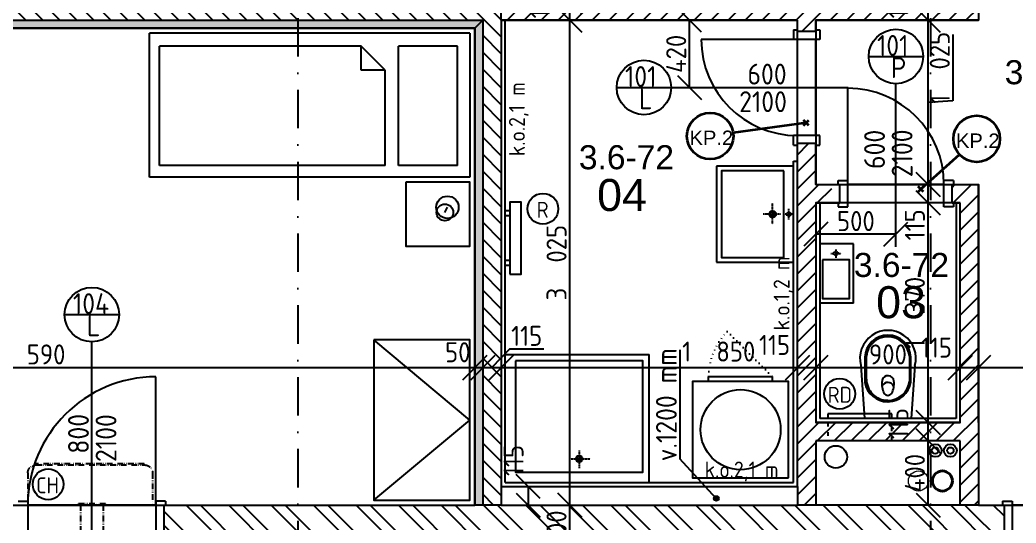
# Model space of a CAD drawing. Extents: x 4511820 to 5180432, y -1526536 to -944957.
# Drawn here: x 5030372 to 5036591, y -1149507 to -1146367 of the extents above; entities that cross this region are included whole.
import ezdxf

# ---------------------------------------------------------------- set-up
doc = ezdxf.new("R2010")
doc.units = 0
doc.header["$MEASUREMENT"] = 0
for name, pattern in [('ACAD_ISO03W100', [30, 12, -18]), ('ACAD_ISO07W100', [3.5, 0.5, -3]), ('ACAD_ISO12W100', [22, 12, -3, 0.5, -3, 0.5, -3]), ('BODKOCIARKOVANA_3', [5.6, 3, -1.3, 0, -1.3]), ('DASHED', [0.75, 0.5, -0.25])]:
    doc.linetypes.add(name, pattern=pattern)
doc.layers.get('0').update_dxf_attribs({"linetype": 'CONTINUOUS'})
doc.layers.get('Defpoints').update_dxf_attribs({"color": 61, "linetype": 'CONTINUOUS'})
for name, color, linetype in [('DVERE', 45, 'CONTINUOUS'), ('KÓTY', 4, 'CONTINUOUS'), ('MÚRY', 1, 'CONTINUOUS'), ('osi', 253, 'CONTINUOUS'), ('Plochy', 41, 'CONTINUOUS'), ('POPIS', 7, 'CONTINUOUS'), ('TENKÁ', 7, 'CONTINUOUS'), ('tzb', 153, 'CONTINUOUS'), ('Z-Kúrenie', 101, 'CONTINUOUS'), ('ZARIADENIE', 47, 'CONTINUOUS'), ('ZARIADENIE1', 145, 'CONTINUOUS'), ('ZARIADOVACIE', 144, 'CONTINUOUS'), ('ZZ-chladenie', 133, 'CONTINUOUS'), ('zz-vetr', 52, 'CONTINUOUS'), ('ŠRAFY', 82, 'CONTINUOUS')]:
    doc.layers.add(name, color=color, linetype=linetype)
for name, color, linetype, lineweight in [('preklady', 74, 'CONTINUOUS', 35), ('zz-kanal-daždová', 136, 'CONTINUOUS', 40), ('zz-kanal-splaskova', 37, 'CONTINUOUS', 18)]:
    doc.layers.add(name, color=color, linetype=linetype, lineweight=lineweight)
doc.styles.add('ARIAL', font='arial.ttf')
doc.styles.add('STYLE1', font='isocp.shx')
doc.dimstyles.new('STANDARD-50', dxfattribs={"dimtxt": 125, "dimasz": 150, "dimexe": 10, "dimexo": 200, "dimgap": 20, "dimtad": 1, "dimdsep": 46, "dimlunit": 6, "dimtxsty": 'STYLE1', "dimblk1": 'OBLIQUE', "dimblk2": 'OBLIQUE', "dimsah": 1, "dimcen": 2.5, "dimse1": 1, "dimse2": 1, "dimadec": 0, "dimazin": 0, "dimtfac": 1, "dimtmove": 1, "dimatfit": 3, "dimldrblk": 'OBLIQUE', "dimfxl": 1, "dimtolj": 1, "dimtzin": 0, "dimarcsym": 0})
pattern_1 = [(45, (515270.5, 303822), (-53.0330086, 53.0330086), [])]

# ---------------------------------------------------------------- blocks, each defined once
blk = doc.blocks.new('pračka')
at = {"layer": 'ZARIADENIE1', "color": 8, "linetype": 'ACAD_ISO07W100', "ltscale": 8}
blk.add_line((4536136.9, -1117296.3), (4536419.7, -1117579.2), dxfattribs=at)
at = {"layer": 'ZARIADENIE1', "color": 8}
for p, q in [((4536419.7, -1117579.2), (4536019.7, -1117579.2)), ((4536019.7, -1117609.2), (4536019.7, -1117579.2)), ((4536419.7, -1117609.2), (4536419.7, -1117579.2))]:
    blk.add_line(p, q, dxfattribs=at)
blk.add_lwpolyline([(4536519.7, -1118209.2), (4536519.7, -1117609.2), (4535919.7, -1117609.2), (4535919.7, -1118209.2)], close=True, dxfattribs=at)
blk.add_circle((4536219.7, -1117909.2), 250, dxfattribs=at)
at = {"layer": 'ZARIADENIE1', "color": 8, "linetype": 'ACAD_ISO07W100', "ltscale": 8}
blk.add_arc((4536419.7, -1117579.2), 400, 135, 180, dxfattribs=at)
blk = doc.blocks.new('JEDNOPOSTEL')
at = {"layer": 'ZARIADENIE', "ltscale": 0.25}
for p, q in [((4449069, -1322230.2), (4447069, -1322230.2)), ((4447069, -1323130.2), (4447069, -1322230.2)), ((4449069, -1322230.2), (4449069, -1323130.2)), ((4449069, -1323130.2), (4447069, -1323130.2)), ((4448913, -1323349.6), (4448929.1, -1323317.4))]:
    blk.add_line(p, q, dxfattribs=at)
at = {"layer": 'ZARIADENIE', "color": 76, "ltscale": 0.25}
for p, q in [((4448390.6, -1322311.3), (4447130.6, -1322311.3)), ((4447130.6, -1323056.9), (4447130.6, -1322311.3)), ((4448540.6, -1322461.3), (4448390.6, -1322311.3)), ((4448390.6, -1322461.3), (4448390.6, -1322311.3)), ((4448992.6, -1322311.3), (4448623.3, -1322311.3)), ((4448623.3, -1323056.9), (4448623.3, -1322311.3)), ((4448992.6, -1323056.9), (4448992.6, -1322311.3)), ((4448540.6, -1322461.3), (4448390.6, -1322461.3)), ((4448540.6, -1323056.9), (4448540.6, -1322461.3)), ((4448540.6, -1323056.9), (4447130.6, -1323056.9)), ((4448992.6, -1323056.9), (4448623.3, -1323056.9))]:
    blk.add_line(p, q, dxfattribs=at)
at = {"layer": 'ZARIADENIE'}
blk.add_lwpolyline([(4448669, -1323160.2), (4448669, -1323560.2), (4449069, -1323560.2), (4449069, -1323160.2)], close=True, dxfattribs=at)
at = {"layer": 'ZARIADENIE', "ltscale": 0.25}
for centre, radius in [((4448929.1, -1323317.4), 69.7), ((4448913, -1323349.6), 51.9)]:
    blk.add_circle(centre, radius, dxfattribs=at)
blk = doc.blocks.new('SKRINA')
at = {"layer": 'ZARIADENIE'}
for p, q in [((4449069, -1324645.2), (4448469, -1324145.2)), ((4448469, -1325145.2), (4449069, -1324645.2))]:
    blk.add_line(p, q, dxfattribs=at)
blk.add_lwpolyline([(4448469, -1324145.2), (4448469, -1325145.2), (4449069, -1325145.2), (4449069, -1324145.2)], close=True, dxfattribs=at)
blk = doc.blocks.new('_OBLIQUE')
at = {"color": 0, "linetype": 'ByBlock'}
blk.add_line((-0.5, -0.5), (0.5, 0.5), dxfattribs=at)
blk = doc.blocks.new('*D19151')
at = {"layer": 'Defpoints', "color": 0}
for p in [(5034476.5, -1149279.2), (5033544, -1149394.2), (5034476.5, -1149394.2)]:
    blk.add_point(p, dxfattribs=at)
at = {"layer": 'KÓTY', "color": 0, "lineweight": -2}
blk.add_line((5033544, -1149279.2), (5033544, -1149394.2), dxfattribs=at)
at = {"layer": 'KÓTY', "color": 0, "linetype": 'ByBlock', "lineweight": -2, "xscale": 150, "yscale": 150, "zscale": 150}
for p, rotation in [((5033544, -1149279.2), 90), ((5033544, -1149394.2), 270)]:
    blk.add_blockref('_OBLIQUE', p, dxfattribs=dict(at, rotation=rotation))
at = {"layer": 'KÓTY', "color": 0, "insert": (5033453.5, -1149116), "char_height": 125, "attachment_point": 5, "rotation": 90, "style": 'STYLE1'}
blk.add_mtext('\\A1;115', dxfattribs=at)
blk = doc.blocks.new('*D19156')
at = {"layer": 'Defpoints', "color": 0}
for p in [(5035581, -1149145.7), (5036516, -1149145.7), (5036516, -1150626.5)]:
    blk.add_point(p, dxfattribs=at)
at = {"layer": 'KÓTY', "color": 0, "lineweight": -2}
blk.add_line((5035581, -1150626.5), (5036516, -1150626.5), dxfattribs=at)
at = {"layer": 'KÓTY', "color": 0, "linetype": 'ByBlock', "lineweight": -2, "xscale": 150, "yscale": 150, "zscale": 150, "rotation": 180}
blk.add_blockref('_OBLIQUE', (5035581, -1150626.5), dxfattribs=at)
at = {"layer": 'KÓTY', "color": 0, "linetype": 'ByBlock', "lineweight": -2, "xscale": 150, "yscale": 150, "zscale": 150}
blk.add_blockref('_OBLIQUE', (5036516, -1150626.5), dxfattribs=at)
at = {"layer": 'KÓTY', "color": 0, "insert": (5036048.5, -1150544), "char_height": 125, "attachment_point": 5, "style": 'STYLE1'}
blk.add_mtext('\\A1;935', dxfattribs=at)
blk = doc.blocks.new('*D19157')
at = {"layer": 'Defpoints', "color": 0}
for p in [(5036516, -1148995.7), (5037416, -1148995.7), (5037416, -1150626.5)]:
    blk.add_point(p, dxfattribs=at)
at = {"layer": 'KÓTY', "color": 0, "lineweight": -2}
blk.add_line((5036516, -1150626.5), (5037416, -1150626.5), dxfattribs=at)
at = {"layer": 'KÓTY', "color": 0, "linetype": 'ByBlock', "lineweight": -2, "xscale": 150, "yscale": 150, "zscale": 150, "rotation": 180}
blk.add_blockref('_OBLIQUE', (5036516, -1150626.5), dxfattribs=at)
at = {"layer": 'KÓTY', "color": 0, "linetype": 'ByBlock', "lineweight": -2, "xscale": 150, "yscale": 150, "zscale": 150}
blk.add_blockref('_OBLIQUE', (5037416, -1150626.5), dxfattribs=at)
at = {"layer": 'KÓTY', "color": 0, "insert": (5036966, -1150544), "char_height": 125, "attachment_point": 5, "style": 'STYLE1'}
blk.add_mtext('\\A1;900', dxfattribs=at)
blk = doc.blocks.new('*D19167')
at = {"layer": 'Defpoints', "color": 0}
for p in [(5027621, -1148537), (5033211, -1148537), (5033211, -1148537)]:
    blk.add_point(p, dxfattribs=at)
at = {"layer": 'KÓTY', "color": 0, "lineweight": -2}
blk.add_line((5027621, -1148537), (5033211, -1148537), dxfattribs=at)
at = {"layer": 'KÓTY', "color": 0, "linetype": 'ByBlock', "lineweight": -2, "xscale": 150, "yscale": 150, "zscale": 150, "rotation": 180}
blk.add_blockref('_OBLIQUE', (5027621, -1148537), dxfattribs=at)
at = {"layer": 'KÓTY', "color": 0, "linetype": 'ByBlock', "lineweight": -2, "xscale": 150, "yscale": 150, "zscale": 150}
blk.add_blockref('_OBLIQUE', (5033211, -1148537), dxfattribs=at)
at = {"layer": 'KÓTY', "color": 0, "insert": (5030416, -1148454.5), "char_height": 125, "attachment_point": 5, "style": 'STYLE1'}
blk.add_mtext('\\A1;5ﾠ590', dxfattribs=at)
blk = doc.blocks.new('*D19168')
at = {"layer": 'Defpoints', "color": 0}
for p in [(5033261, -1148279.5), (5033211, -1148537), (5033261, -1148537)]:
    blk.add_point(p, dxfattribs=at)
at = {"layer": 'KÓTY', "color": 0, "lineweight": -2}
blk.add_line((5033211, -1148537), (5033261, -1148537), dxfattribs=at)
at = {"layer": 'KÓTY', "color": 0, "linetype": 'ByBlock', "lineweight": -2, "xscale": 150, "yscale": 150, "zscale": 150, "rotation": 180}
blk.add_blockref('_OBLIQUE', (5033211, -1148537), dxfattribs=at)
at = {"layer": 'KÓTY', "color": 0, "linetype": 'ByBlock', "lineweight": -2, "xscale": 150, "yscale": 150, "zscale": 150}
blk.add_blockref('_OBLIQUE', (5033261, -1148537), dxfattribs=at)
at = {"layer": 'KÓTY', "color": 0, "insert": (5033105.5, -1148441), "char_height": 125, "attachment_point": 5, "style": 'STYLE1'}
blk.add_mtext('\\A1;50', dxfattribs=at)
blk = doc.blocks.new('*D19169')
at = {"layer": 'Defpoints', "color": 0}
for p in [(5033261, -1148279.5), (5033376, -1148279.5), (5033376, -1148537)]:
    blk.add_point(p, dxfattribs=at)
at = {"layer": 'KÓTY', "color": 0, "lineweight": -2}
for p, q in [((5033428, -1148421), (5033318.5, -1148537)), ((5033643, -1148421), (5033428, -1148421)), ((5033261, -1148537), (5033376, -1148537))]:
    blk.add_line(p, q, dxfattribs=at)
at = {"layer": 'KÓTY', "color": 0, "linetype": 'ByBlock', "lineweight": -2, "xscale": 150, "yscale": 150, "zscale": 150, "rotation": 180}
blk.add_blockref('_OBLIQUE', (5033261, -1148537), dxfattribs=at)
at = {"layer": 'KÓTY', "color": 0, "linetype": 'ByBlock', "lineweight": -2, "xscale": 150, "yscale": 150, "zscale": 150}
blk.add_blockref('_OBLIQUE', (5033376, -1148537), dxfattribs=at)
at = {"layer": 'KÓTY', "color": 0, "insert": (5033535.5, -1148338.5), "char_height": 125, "attachment_point": 5, "style": 'STYLE1'}
blk.add_mtext('\\A1;115', dxfattribs=at)
blk = doc.blocks.new('*D19170')
at = {"layer": 'Defpoints', "color": 0}
for p in [(5033376, -1148279.5), (5035226, -1148331.7), (5035226, -1148537)]:
    blk.add_point(p, dxfattribs=at)
at = {"layer": 'KÓTY', "color": 0, "lineweight": -2}
blk.add_line((5033376, -1148537), (5035226, -1148537), dxfattribs=at)
at = {"layer": 'KÓTY', "color": 0, "linetype": 'ByBlock', "lineweight": -2, "xscale": 150, "yscale": 150, "zscale": 150, "rotation": 180}
blk.add_blockref('_OBLIQUE', (5033376, -1148537), dxfattribs=at)
at = {"layer": 'KÓTY', "color": 0, "linetype": 'ByBlock', "lineweight": -2, "xscale": 150, "yscale": 150, "zscale": 150}
blk.add_blockref('_OBLIQUE', (5035226, -1148537), dxfattribs=at)
at = {"layer": 'KÓTY', "color": 0, "insert": (5034734.5, -1148436.5), "char_height": 125, "attachment_point": 5, "style": 'STYLE1'}
blk.add_mtext('\\A1;1ﾠ850', dxfattribs=at)
blk = doc.blocks.new('*D19171')
at = {"layer": 'Defpoints', "color": 0}
for p in [(5035226, -1148331.7), (5035341, -1148331.7), (5035341, -1148537)]:
    blk.add_point(p, dxfattribs=at)
at = {"layer": 'KÓTY', "color": 0, "lineweight": -2}
blk.add_line((5035226, -1148537), (5035341, -1148537), dxfattribs=at)
at = {"layer": 'KÓTY', "color": 0, "linetype": 'ByBlock', "lineweight": -2, "xscale": 150, "yscale": 150, "zscale": 150, "rotation": 180}
blk.add_blockref('_OBLIQUE', (5035226, -1148537), dxfattribs=at)
at = {"layer": 'KÓTY', "color": 0, "linetype": 'ByBlock', "lineweight": -2, "xscale": 150, "yscale": 150, "zscale": 150}
blk.add_blockref('_OBLIQUE', (5035341, -1148537), dxfattribs=at)
at = {"layer": 'KÓTY', "color": 0, "insert": (5035083, -1148395.5), "char_height": 125, "attachment_point": 5, "style": 'STYLE1'}
blk.add_mtext('\\A1;115', dxfattribs=at)
blk = doc.blocks.new('*D19172')
at = {"layer": 'Defpoints', "color": 0}
for p in [(5035341, -1148331.7), (5036241, -1148537), (5036241, -1148879.2)]:
    blk.add_point(p, dxfattribs=at)
at = {"layer": 'KÓTY', "color": 0, "lineweight": -2}
blk.add_line((5035341, -1148537), (5036241, -1148537), dxfattribs=at)
at = {"layer": 'KÓTY', "color": 0, "linetype": 'ByBlock', "lineweight": -2, "xscale": 150, "yscale": 150, "zscale": 150, "rotation": 180}
blk.add_blockref('_OBLIQUE', (5035341, -1148537), dxfattribs=at)
at = {"layer": 'KÓTY', "color": 0, "linetype": 'ByBlock', "lineweight": -2, "xscale": 150, "yscale": 150, "zscale": 150}
blk.add_blockref('_OBLIQUE', (5036241, -1148537), dxfattribs=at)
at = {"layer": 'KÓTY', "color": 0, "insert": (5035791, -1148454.5), "char_height": 125, "attachment_point": 5, "style": 'STYLE1'}
blk.add_mtext('\\A1;900', dxfattribs=at)
blk = doc.blocks.new('*D19173')
at = {"layer": 'Defpoints', "color": 0}
for p in [(5036356, -1148537), (5036241, -1148879.2), (5036356, -1148879.2)]:
    blk.add_point(p, dxfattribs=at)
at = {"layer": 'KÓTY', "color": 0, "lineweight": -2}
blk.add_line((5036241, -1148537), (5036356, -1148537), dxfattribs=at)
at = {"layer": 'KÓTY', "color": 0, "linetype": 'ByBlock', "lineweight": -2, "xscale": 150, "yscale": 150, "zscale": 150, "rotation": 180}
blk.add_blockref('_OBLIQUE', (5036241, -1148537), dxfattribs=at)
at = {"layer": 'KÓTY', "color": 0, "linetype": 'ByBlock', "lineweight": -2, "xscale": 150, "yscale": 150, "zscale": 150}
blk.add_blockref('_OBLIQUE', (5036356, -1148537), dxfattribs=at)
at = {"layer": 'KÓTY', "color": 0, "insert": (5036093.5, -1148412), "char_height": 125, "attachment_point": 5, "style": 'STYLE1'}
blk.add_mtext('\\A1;115', dxfattribs=at)
blk = doc.blocks.new('*D19174')
at = {"layer": 'Defpoints', "color": 0}
for p in [(5037541, -1148537), (5036356, -1148879.2), (5037541, -1148879.2)]:
    blk.add_point(p, dxfattribs=at)
at = {"layer": 'KÓTY', "color": 0, "lineweight": -2}
blk.add_line((5036356, -1148537), (5037541, -1148537), dxfattribs=at)
at = {"layer": 'KÓTY', "color": 0, "linetype": 'ByBlock', "lineweight": -2, "xscale": 150, "yscale": 150, "zscale": 150, "rotation": 180}
blk.add_blockref('_OBLIQUE', (5036356, -1148537), dxfattribs=at)
at = {"layer": 'KÓTY', "color": 0, "linetype": 'ByBlock', "lineweight": -2, "xscale": 150, "yscale": 150, "zscale": 150}
blk.add_blockref('_OBLIQUE', (5037541, -1148537), dxfattribs=at)
at = {"layer": 'KÓTY', "color": 0, "insert": (5036948.5, -1148454.5), "char_height": 125, "attachment_point": 5, "style": 'STYLE1'}
blk.add_mtext('\\A1;1ﾠ185', dxfattribs=at)
blk = doc.blocks.new('*D19178')
at = {"layer": 'Defpoints', "color": 0}
for p in [(5033804.5, -1149394.2), (5033804.5, -1149394.2), (5033804.5, -1149694.2)]:
    blk.add_point(p, dxfattribs=at)
at = {"layer": 'KÓTY', "color": 0, "lineweight": -2}
blk.add_line((5033804.5, -1149694.2), (5033804.5, -1149394.2), dxfattribs=at)
at = {"layer": 'KÓTY', "color": 0, "linetype": 'ByBlock', "lineweight": -2, "xscale": 150, "yscale": 150, "zscale": 150}
for p, rotation in [((5033804.5, -1149394.2), 90), ((5033804.5, -1149694.2), 270)]:
    blk.add_blockref('_OBLIQUE', p, dxfattribs=dict(at, rotation=rotation))
at = {"layer": 'KÓTY', "color": 0, "insert": (5033722, -1149544.2), "char_height": 125, "attachment_point": 5, "rotation": 90, "style": 'STYLE1'}
blk.add_mtext('\\A1;300', dxfattribs=at)
blk = doc.blocks.new('*D19179')
at = {"layer": 'Defpoints', "color": 0}
for p in [(5033804.5, -1146369.2), (5033804.5, -1146369.2), (5033804.5, -1149394.2)]:
    blk.add_point(p, dxfattribs=at)
at = {"layer": 'KÓTY', "color": 0, "lineweight": -2}
blk.add_line((5033804.5, -1149394.2), (5033804.5, -1146369.2), dxfattribs=at)
at = {"layer": 'KÓTY', "color": 0, "linetype": 'ByBlock', "lineweight": -2, "xscale": 150, "yscale": 150, "zscale": 150}
for p, rotation in [((5033804.5, -1146369.2), 90), ((5033804.5, -1149394.2), 270)]:
    blk.add_blockref('_OBLIQUE', p, dxfattribs=dict(at, rotation=rotation))
at = {"layer": 'KÓTY', "color": 0, "insert": (5033722, -1147881.7), "char_height": 125, "attachment_point": 5, "rotation": 90, "style": 'STYLE1'}
blk.add_mtext('\\A1;3ﾠ025', dxfattribs=at)
blk = doc.blocks.new('*D19180')
at = {"layer": 'Defpoints', "color": 0}
for p in [(5033804.5, -1146254.2), (5033804.5, -1146254.2), (5033804.5, -1146369.2)]:
    blk.add_point(p, dxfattribs=at)
at = {"layer": 'KÓTY', "color": 0, "lineweight": -2}
blk.add_line((5033804.5, -1146369.2), (5033804.5, -1146254.2), dxfattribs=at)
at = {"layer": 'KÓTY', "color": 0, "linetype": 'ByBlock', "lineweight": -2, "xscale": 150, "yscale": 150, "zscale": 150}
for p, rotation in [((5033804.5, -1146254.2), 90), ((5033804.5, -1146369.2), 270)]:
    blk.add_blockref('_OBLIQUE', p, dxfattribs=dict(at, rotation=rotation))
at = {"layer": 'KÓTY', "color": 0, "insert": (5033619.5, -1146260.9), "char_height": 125, "attachment_point": 5, "rotation": 90, "style": 'STYLE1'}
blk.add_mtext('\\A1;115', dxfattribs=at)
blk = doc.blocks.new('*D19181')
at = {"layer": 'Defpoints', "color": 0}
for p in [(5034437.8, -1146369.2), (5034551.5, -1146369.2), (5034437.8, -1146789.2)]:
    blk.add_point(p, dxfattribs=at)
at = {"layer": 'KÓTY', "color": 0, "lineweight": -2}
blk.add_line((5034551.5, -1146789.2), (5034551.5, -1146369.2), dxfattribs=at)
at = {"layer": 'KÓTY', "color": 0, "linetype": 'ByBlock', "lineweight": -2, "xscale": 150, "yscale": 150, "zscale": 150}
for p, rotation in [((5034551.5, -1146369.2), 90), ((5034551.5, -1146789.2), 270)]:
    blk.add_blockref('_OBLIQUE', p, dxfattribs=dict(at, rotation=rotation))
at = {"layer": 'KÓTY', "color": 0, "insert": (5034469, -1146579.2), "char_height": 125, "attachment_point": 5, "rotation": 90, "style": 'STYLE1'}
blk.add_mtext('\\A1;420', dxfattribs=at)
blk = doc.blocks.new('*D19182')
at = {"layer": 'Defpoints', "color": 0}
for p in [(5036041.5, -1148994.2), (5036041.5, -1148994.2), (5036041.5, -1149394.2)]:
    blk.add_point(p, dxfattribs=at)
at = {"layer": 'KÓTY', "color": 0, "lineweight": -2}
blk.add_line((5036041.5, -1149394.2), (5036041.5, -1148994.2), dxfattribs=at)
at = {"layer": 'KÓTY', "color": 0, "linetype": 'ByBlock', "lineweight": -2, "xscale": 150, "yscale": 150, "zscale": 150}
for p, rotation in [((5036041.5, -1148994.2), 90), ((5036041.5, -1149394.2), 270)]:
    blk.add_blockref('_OBLIQUE', p, dxfattribs=dict(at, rotation=rotation))
at = {"layer": 'KÓTY', "color": 0, "insert": (5035959, -1149194.2), "char_height": 125, "attachment_point": 5, "rotation": 90, "style": 'STYLE1'}
blk.add_mtext('\\A1;400', dxfattribs=at)
blk = doc.blocks.new('*D19183')
at = {"layer": 'Defpoints', "color": 0}
for p in [(5036041.5, -1148879.2), (5036241, -1148879.2), (5036041.5, -1148994.2)]:
    blk.add_point(p, dxfattribs=at)
at = {"layer": 'KÓTY', "color": 0, "lineweight": -2}
blk.add_line((5036041.5, -1148994.2), (5036041.5, -1148879.2), dxfattribs=at)
at = {"layer": 'KÓTY', "color": 0, "linetype": 'ByBlock', "lineweight": -2, "xscale": 150, "yscale": 150, "zscale": 150}
for p, rotation in [((5036041.5, -1148879.2), 90), ((5036041.5, -1148994.2), 270)]:
    blk.add_blockref('_OBLIQUE', p, dxfattribs=dict(at, rotation=rotation))
at = {"layer": 'KÓTY', "color": 0, "insert": (5035856.5, -1148885.9), "char_height": 125, "attachment_point": 5, "rotation": 90, "style": 'STYLE1'}
blk.add_mtext('\\A1;115', dxfattribs=at)
blk = doc.blocks.new('*D19184')
at = {"layer": 'Defpoints', "color": 0}
for p in [(5036041.5, -1147509.2), (5036241, -1147509.2), (5036241, -1148879.2)]:
    blk.add_point(p, dxfattribs=at)
at = {"layer": 'KÓTY', "color": 0, "lineweight": -2}
blk.add_line((5036041.5, -1148879.2), (5036041.5, -1147509.2), dxfattribs=at)
at = {"layer": 'KÓTY', "color": 0, "linetype": 'ByBlock', "lineweight": -2, "xscale": 150, "yscale": 150, "zscale": 150}
for p, rotation in [((5036041.5, -1147509.2), 90), ((5036041.5, -1148879.2), 270)]:
    blk.add_blockref('_OBLIQUE', p, dxfattribs=dict(at, rotation=rotation))
at = {"layer": 'KÓTY', "color": 0, "insert": (5035959, -1148194.2), "char_height": 125, "attachment_point": 5, "rotation": 90, "style": 'STYLE1'}
blk.add_mtext('\\A1;1ﾠ370', dxfattribs=at)
blk = doc.blocks.new('*D19185')
at = {"layer": 'Defpoints', "color": 0}
for p in [(5036041.5, -1147394.2), (5036248.5, -1147394.2), (5036241, -1147509.2)]:
    blk.add_point(p, dxfattribs=at)
at = {"layer": 'KÓTY', "color": 0, "lineweight": -2}
blk.add_line((5036041.5, -1147509.2), (5036041.5, -1147394.2), dxfattribs=at)
at = {"layer": 'KÓTY', "color": 0, "linetype": 'ByBlock', "lineweight": -2, "xscale": 150, "yscale": 150, "zscale": 150}
for p, rotation in [((5036041.5, -1147394.2), 90), ((5036041.5, -1147509.2), 270)]:
    blk.add_blockref('_OBLIQUE', p, dxfattribs=dict(at, rotation=rotation))
at = {"layer": 'KÓTY', "color": 0, "insert": (5035959, -1147646), "char_height": 125, "attachment_point": 5, "rotation": 90, "style": 'STYLE1'}
blk.add_mtext('\\A1;115', dxfattribs=at)
blk = doc.blocks.new('*D19186')
at = {"layer": 'Defpoints', "color": 0}
for p in [(5036041.5, -1146369.2), (5036248.5, -1146369.2), (5036248.5, -1147394.2)]:
    blk.add_point(p, dxfattribs=at)
at = {"layer": 'KÓTY', "color": 0, "lineweight": -2}
for p, q in [((5036041.5, -1147394.2), (5036041.5, -1146369.2)), ((5036197, -1146458.2), (5036197, -1146873)), ((5036197, -1146873), (5036041.5, -1146881.7))]:
    blk.add_line(p, q, dxfattribs=at)
at = {"layer": 'KÓTY', "color": 0, "linetype": 'ByBlock', "lineweight": -2, "xscale": 150, "yscale": 150, "zscale": 150}
for p, rotation in [((5036041.5, -1146369.2), 90), ((5036041.5, -1147394.2), 270)]:
    blk.add_blockref('_OBLIQUE', p, dxfattribs=dict(at, rotation=rotation))
at = {"layer": 'KÓTY', "color": 0, "insert": (5036114.5, -1146665.6), "char_height": 125, "attachment_point": 5, "rotation": 90, "style": 'STYLE1'}
blk.add_mtext('\\A1;1ﾠ025', dxfattribs=at)
blk = doc.blocks.new('*D19187')
at = {"layer": 'Defpoints', "color": 0}
for p in [(5036041.5, -1146254.2), (5036356, -1146254.2), (5036248.5, -1146369.2)]:
    blk.add_point(p, dxfattribs=at)
at = {"layer": 'KÓTY', "color": 0, "lineweight": -2}
blk.add_line((5036041.5, -1146369.2), (5036041.5, -1146254.2), dxfattribs=at)
at = {"layer": 'KÓTY', "color": 0, "linetype": 'ByBlock', "lineweight": -2, "xscale": 150, "yscale": 150, "zscale": 150}
for p, rotation in [((5036041.5, -1146254.2), 90), ((5036041.5, -1146369.2), 270)]:
    blk.add_blockref('_OBLIQUE', p, dxfattribs=dict(at, rotation=rotation))
at = {"layer": 'KÓTY', "color": 0, "insert": (5035856.5, -1146260.9), "char_height": 125, "attachment_point": 5, "rotation": 90, "style": 'STYLE1'}
blk.add_mtext('\\A1;115', dxfattribs=at)
blk = doc.blocks.new('*D19202')
at = {"layer": 'Defpoints', "color": 0}
for p in [(5035341, -1147509.2), (5035841, -1147509.2), (5035341, -1147705)]:
    blk.add_point(p, dxfattribs=at)
at = {"layer": 'KÓTY', "color": 0, "lineweight": -2}
blk.add_line((5035841, -1147705), (5035341, -1147705), dxfattribs=at)
at = {"layer": 'KÓTY', "color": 0, "linetype": 'ByBlock', "lineweight": -2, "xscale": 150, "yscale": 150, "zscale": 150, "rotation": 180}
blk.add_blockref('_OBLIQUE', (5035341, -1147705), dxfattribs=at)
at = {"layer": 'KÓTY', "color": 0, "linetype": 'ByBlock', "lineweight": -2, "xscale": 150, "yscale": 150, "zscale": 150}
blk.add_blockref('_OBLIQUE', (5035841, -1147705), dxfattribs=at)
at = {"layer": 'KÓTY', "color": 0, "insert": (5035591, -1147622.5), "char_height": 125, "attachment_point": 5, "style": 'STYLE1'}
blk.add_mtext('\\A1;500', dxfattribs=at)
blk = doc.blocks.new('chlj3')
at = {"layer": 'ZZ-chladenie', "linetype": 'ACAD_ISO12W100', "ltscale": 3}
for p, q in [((5005195.8, -1151691.8), (5005395.8, -1151691.8)), ((5005195.8, -1152470.8), (5005395.8, -1152470.8))]:
    blk.add_line(p, q, dxfattribs=at)
blk.add_lwpolyline([(5005145.8, -1152419.2), (5005138.4, -1152419.2), (5005138.4, -1151744.5), (5005145.8, -1151744.5)], close=True, dxfattribs=at)
for centre, start, end in [((5005195.8, -1151741.8), 90, 180), ((5005195.8, -1152420.8), 180, 270)]:
    blk.add_arc(centre, 50, start, end, dxfattribs=at)

msp = doc.modelspace()

# ---------------------------------------------------------------- hatches: boundary and pattern name
at = {"layer": 'KÓTY'}
h = msp.add_hatch(color=256, dxfattribs=at)
h.dxf.hatch_style = 1
h.paths.add_polyline_path([(5034734.5, -1149352.883, -0.65381715), (5034709.326, -1149363.905, -1.52947961)])
at = {"layer": 'ŠRAFY', "ltscale": 0.25}
h = msp.add_hatch(dxfattribs=at)
h.set_pattern_fill('ANSI31', color=256, scale=600, angle=90, style=0)
h.set_pattern_definition([(135, (-2976355.03, 198812.926), (-53.0330086, -53.0330086), [])])
h.paths.add_polyline_path([(5033376, -1146254.191), (5028856, -1146254.191), (5028856, -1146369.191), (5033261, -1146369.191), (5033261, -1149394.191), (5033376, -1149394.191), (5033376, -1149279.191), (5033376, -1146369.191)])
h = msp.add_hatch(dxfattribs=at)
h.set_pattern_fill('ANSI31', color=256, scale=600, style=0)
h.set_pattern_definition(pattern_1)
h.paths.add_polyline_path([(5035226, -1146369.191), (5035226, -1146429.191), (5035226, -1146439.191), (5035341, -1146439.191), (5035341, -1146429.191), (5035341, -1146369.191), (5036356, -1146369.191), (5036356, -1146254.191), (5035641, -1146254.191), (5033376, -1146254.191), (5033376, -1146369.191), (5033401, -1146369.191)])
at = {"layer": 'ŠRAFY'}
h = msp.add_hatch(dxfattribs=at)
h.set_pattern_fill('DOTS', color=256, scale=250)
h.paths.add_polyline_path([(5033211, -1146419.191), (5033261, -1146369.191), (5028856, -1146369.191), (5027621, -1146369.191), (5027621, -1146419.191)])
h = msp.add_hatch(dxfattribs=at)
h.set_pattern_fill('DOTS', color=256, scale=250, angle=90)
h.set_pattern_definition([(90, (-71441.844, -23850), (-15.625, 7.8125), [0, -15.625])])
h.paths.add_polyline_path([(5033211, -1149394.191), (5033261, -1149394.191), (5033261, -1146369.191), (5033211, -1146419.191)])
at = {"layer": 'ŠRAFY', "ltscale": 0.25}
h = msp.add_hatch(dxfattribs=at)
h.set_pattern_fill('ANSI31', color=256, scale=600, style=0)
h.set_pattern_definition(pattern_1)
h.paths.add_polyline_path([(5036241, -1147509.191), (5036241, -1148879.191), (5035341, -1148879.191), (5035341, -1147509.191), (5035366, -1147509.191), (5035431, -1147509.191), (5035441, -1147509.191), (5035441, -1147394.191), (5035431, -1147394.191), (5035341, -1147394.191), (5035341, -1147149.191), (5035341, -1147139.191), (5035226, -1147139.191), (5035226, -1147149.191), (5035226, -1147249.191), (5035226, -1147384.191), (5035226, -1149279.191), (5035226, -1149394.191), (5035341, -1149394.191), (5035341, -1148994.191), (5036241, -1148994.191), (5036241, -1149394.191), (5036356, -1149394.191), (5036356, -1148879.191), (5036356, -1147394.191), (5036191, -1147394.191), (5036191, -1147509.191), (5036216, -1147509.191)])
at = {"layer": 'ŠRAFY'}
h = msp.add_hatch(dxfattribs=at)
h.set_pattern_fill('ANSI32', color=256, scale=500, angle=90)
h.set_pattern_definition([(135, (515810.9, 44482.1), (-132.5825215, -132.5825215), []), (135, (515810.9, 44570.48), (-132.5825215, -132.5825215), [])])
h.paths.add_polyline_path([(5035341, -1149394.191), (5035226, -1149394.191), (5033376, -1149394.191), (5033211, -1149394.191), (5031271, -1149394.191), (5031271, -1149694.191), (5031971, -1149694.191), (5032111, -1149694.191), (5033011, -1149694.191), (5033126, -1149694.191), (5035416, -1149694.191), (5035581, -1149694.191), (5036516, -1149694.191), (5036516, -1149394.191), (5036356, -1149394.191), (5036241, -1149394.191)])

# ---------------------------------------------------------------- linework, layer by layer
at = {"layer": 'DVERE', "ltscale": 0.25}
for p, q in [((5035201, -1146429.191), (5035201, -1146489.191)), ((5035201, -1146429.191), (5035226, -1146429.191)), ((5035341, -1146429.191), (5035366, -1146429.191)), ((5035366, -1146429.191), (5035366, -1146489.191)), ((5035226, -1146489.191), (5034626, -1146489.191)), ((5035366, -1146489.191), (5035201, -1146489.191)), ((5035226, -1147089.191), (5035226, -1146489.191)), ((5035341, -1147089.191), (5035341, -1146489.191)), ((5035671, -1146595.363), (5036011, -1146595.363)), ((5034097.844, -1146789.191), (5034437.844, -1146789.191)), ((5034437.844, -1146789.191), (5035542.5, -1146789.191)), ((5035541, -1147394.191), (5035541, -1146794.191)), ((5035841, -1147782.52), (5035841, -1146765.363)), ((5035201, -1147149.191), (5035201, -1147089.191)), ((5035366, -1147089.191), (5035201, -1147089.191)), ((5035366, -1147149.191), (5035366, -1147089.191)), ((5035201, -1147149.191), (5035226, -1147149.191)), ((5035341, -1147149.191), (5035366, -1147149.191)), ((5035481, -1147369.191), (5035541, -1147369.191)), ((5035481, -1147394.191), (5035481, -1147369.191)), ((5035541, -1147534.191), (5035541, -1147369.191)), ((5036201, -1147369.191), (5036141, -1147369.191)), ((5036141, -1147534.191), (5036141, -1147369.191)), ((5036201, -1147369.191), (5036201, -1147394.191)), ((5036141, -1147394.191), (5035541, -1147394.191)), ((5035481, -1147509.191), (5035481, -1147534.191)), ((5035481, -1147534.191), (5035541, -1147534.191)), ((5036141, -1147509.191), (5035541, -1147509.191)), ((5036201, -1147534.191), (5036141, -1147534.191)), ((5036201, -1147509.191), (5036201, -1147534.191)), ((5030651, -1148206.035), (5030991, -1148206.035)), ((5030821, -1149778.691), (5030821, -1148376.035)), ((5031221, -1149394.191), (5031221, -1148594.191)), ((5030361, -1149369.191), (5030421, -1149369.191)), ((5030421, -1149369.191), (5030421, -1149719.191)), ((5031221, -1149394.191), (5030421, -1149394.191)), ((5031281, -1149369.191), (5031221, -1149369.191)), ((5031221, -1149369.191), (5031221, -1149719.191)), ((5031281, -1149369.191), (5031281, -1149394.191)), ((5036506, -1149369.191), (5036566, -1149369.191)), ((5036506, -1149369.191), (5036506, -1149394.191)), ((5036506, -1149369.191), (5036506, -1149394.191)), ((5036566, -1149369.191), (5036566, -1149719.191)), ((5037366, -1149394.191), (5036566, -1149394.191))]:
    msp.add_line(p, q, dxfattribs=at)
for centre in [(5035841, -1146595.363), (5034267.844, -1146789.191), (5030821, -1148206.035)]:
    msp.add_circle(centre, 170, dxfattribs=at)
for centre, radius, start, end in [((5035226, -1146489.191), 600, 180, 270), ((5035541, -1147394.191), 600, 0, 90), ((5031221, -1149394.191), 800, 90, 180)]:
    msp.add_arc(centre, radius, start, end, dxfattribs=at)
at = {"layer": 'KÓTY'}
for p, q in [((5033261, -1146369.191), (5033211, -1146419.191)), ((5034491.5, -1148426.383), (5034491.5, -1149105.883)), ((5034719.5, -1149352.883), (5034491.5, -1149105.883))]:
    msp.add_line(p, q, dxfattribs=at)
msp.add_circle((5034719.5, -1149352.883), 15, dxfattribs=at)
at = {"layer": 'MÚRY'}
for p, q in [((5036356, -1146254.191), (5036356, -1146369.191)), ((5033376, -1146369.191), (5033376, -1149279.191)), ((5033376, -1146369.191), (5035226, -1146369.191)), ((5035341, -1146369.191), (5036356, -1146369.191)), ((5027621, -1146419.191), (5033211, -1146419.191)), ((5033211, -1146419.191), (5033211, -1149394.191)), ((5035226, -1147384.191), (5035226, -1147139.191)), ((5035341, -1147394.191), (5035341, -1147139.191)), ((5035226, -1149279.191), (5035226, -1147384.191)), ((5036241, -1148879.191), (5036241, -1147509.191)), ((5036241, -1149394.191), (5036241, -1148994.191)), ((5033376, -1149279.191), (5035226, -1149279.191)), ((5031271, -1149394.191), (5033211, -1149394.191)), ((5036356, -1149394.191), (5036516, -1149394.191)), ((5036516, -1149394.191), (5036516, -1149694.191))]:
    msp.add_line(p, q, dxfattribs=at)
at = {"layer": 'MÚRY', "ltscale": 0.25}
for p, q in [((5035226, -1146439.191), (5035226, -1146369.191)), ((5035341, -1146439.191), (5035341, -1146369.191)), ((5035341, -1146439.191), (5035226, -1146439.191)), ((5035341, -1147139.191), (5035226, -1147139.191)), ((5035341, -1147394.191), (5035491, -1147394.191)), ((5035491, -1147509.191), (5035491, -1147394.191)), ((5036191, -1147394.191), (5036356, -1147394.191)), ((5036191, -1147509.191), (5036191, -1147394.191)), ((5036356, -1148879.191), (5036356, -1147394.191)), ((5035341, -1147509.191), (5035341, -1148879.191)), ((5035341, -1147509.191), (5035491, -1147509.191)), ((5036191, -1147509.191), (5036241, -1147509.191)), ((5036241, -1148879.191), (5035341, -1148879.191)), ((5036356, -1148879.191), (5036356, -1149394.191)), ((5035341, -1148994.191), (5035341, -1149394.191)), ((5036241, -1148994.191), (5035341, -1148994.191)), ((5031271, -1149394.191), (5031271, -1149694.191)), ((5036241, -1149394.191), (5035341, -1149394.191))]:
    msp.add_line(p, q, dxfattribs=at)
at = {"layer": 'osi', "linetype": 'BODKOCIARKOVANA_3', "ltscale": 80}
for p, q in [((5032106, -1134257), (5032106, -1171774.191)), ((5036056, -1134257), (5036056, -1171774.191))]:
    msp.add_line(p, q, dxfattribs=at)
at = {"layer": 'Plochy'}
for points in [[(5037541, -1145274.191), (5035731, -1145274.191), (5035731, -1146254.191), (5036356, -1146254.191), (5036356, -1146369.191), (5035341, -1146369.191), (5035341, -1147394.191), (5036356, -1147394.191), (5036356, -1149394.191), (5037541, -1149394.191)], [(5035226, -1146369.191), (5033376, -1146369.191), (5033376, -1149279.191), (5035226, -1149279.191)], [(5033211, -1146419.191), (5027621, -1146419.191), (5027621, -1149394.191), (5033211, -1149394.191)], [(5036241, -1147509.191), (5035341, -1147509.191), (5035341, -1148879.191), (5036241, -1148879.191)]]:
    msp.add_lwpolyline(points, close=True, dxfattribs=at)
at = {"layer": 'preklady'}
for p, q in [((5035264.765, -1147025.499), (5035297.999, -1146992.265)), ((5035298, -1147025.5), (5035264.766, -1146992.266)), ((5035281.383, -1147008.883), (5034825.138, -1147071.863)), ((5035996.882, -1147423.382), (5036237.282, -1147206.757)), ((5035980.265, -1147439.999), (5036013.499, -1147406.765)), ((5036013.5, -1147440), (5035980.266, -1147406.766))]:
    msp.add_line(p, q, dxfattribs=at)
at = {"layer": 'preklady', "ltscale": 0.25}
for centre in [(5034681.5, -1147091.691), (5036345, -1147109.691)]:
    msp.add_circle(centre, 145, dxfattribs=at)
at = {"layer": 'TENKÁ'}
for p, q in [((5033376, -1146369.191), (5033376, -1146254.191)), ((5033376, -1149279.191), (5033376, -1149394.191)), ((5035226, -1149279.191), (5035226, -1149394.191)), ((5033376, -1149394.191), (5033211, -1149394.191)), ((5033376, -1149394.191), (5035226, -1149394.191)), ((5035341, -1149394.191), (5035226, -1149394.191)), ((5036356, -1149394.191), (5036241, -1149394.191))]:
    msp.add_line(p, q, dxfattribs=at)
at = {"layer": 'TENKÁ', "ltscale": 0.25}
for p, q in [((5028856, -1146369.191), (5033261, -1146369.191)), ((5033261, -1146369.191), (5033261, -1149394.191)), ((5033401, -1149254.191), (5033401, -1146369.191)), ((5035201, -1149254.191), (5035201, -1147249.191)), ((5035201, -1147249.191), (5035226, -1147249.191)), ((5035366, -1147509.191), (5035366, -1148854.191)), ((5036216, -1147509.191), (5036216, -1148854.191)), ((5036216, -1148854.191), (5035366, -1148854.191)), ((5033401, -1149254.191), (5035201, -1149254.191))]:
    msp.add_line(p, q, dxfattribs=at)
at = {"layer": 'tzb'}
for p, q in [((5035816, -1148824.191), (5035416, -1148824.191)), ((5035416, -1148824.191), (5035416, -1148854.191)), ((5035816, -1148854.191), (5035816, -1148824.191))]:
    msp.add_line(p, q, dxfattribs=at)
at = {"layer": 'tzb', "linetype": 'ACAD_ISO03W100', "ltscale": 2}
for p, q in [((5035416, -1148879.191), (5035416, -1148994.191)), ((5035816, -1148994.191), (5035816, -1148879.191))]:
    msp.add_line(p, q, dxfattribs=at)
at = {"layer": 'tzb'}
msp.add_circle((5035489.656, -1148700.306), 96, dxfattribs=at)
at = {"layer": 'Z-Kúrenie', "linetype": 'Continuous'}
for p, q in [((5033431, -1147559.191), (5033401, -1147559.191)), ((5033431, -1147589.191), (5033401, -1147589.191)), ((5033431, -1147869.191), (5033401, -1147869.191)), ((5033431, -1147899.191), (5033401, -1147899.191))]:
    msp.add_line(p, q, dxfattribs=at)
msp.add_lwpolyline([(5033431, -1147954.191), (5033501, -1147954.191), (5033501, -1147504.191), (5033431, -1147504.191)], close=True, dxfattribs=at)
msp.add_circle((5033637.011, -1147545.847), 96, dxfattribs=at)
at = {"layer": 'Z-Kúrenie'}
for centre, radius in [((5036086, -1149054.191), 40), ((5036086, -1149054.191), 20), ((5036181, -1149054.191), 40), ((5036181, -1149054.191), 20)]:
    msp.add_circle(centre, radius, dxfattribs=at)
at = {"layer": 'ZARIADOVACIE', "ltscale": 0.25}
for p, q in [((5035201, -1147279.191), (5034721, -1147279.191)), ((5034721, -1147279.191), (5034721, -1147879.191)), ((5034721, -1147879.191), (5035201, -1147879.191))]:
    msp.add_line(p, q, dxfattribs=at)
at = {"layer": 'ZARIADOVACIE', "linetype": 'DASHED'}
for p, q in [((5035071.229, -1147642.18), (5035071.229, -1147510.726)), ((5035171.652, -1147612.055), (5035171.652, -1147546.328)), ((5035121.893, -1147579.191), (5035012.348, -1147579.191)), ((5035196.299, -1147579.191), (5035144.265, -1147579.191)), ((5035466.562, -1147799.293), (5035466.562, -1147851.326)), ((5035466.562, -1147799.293), (5035466.562, -1147851.326)), ((5035433.698, -1147823.94), (5035499.425, -1147823.94)), ((5033800.512, -1149105.311), (5033931.965, -1149105.311)), ((5033863.5, -1149054.647), (5033863.5, -1149164.191))]:
    msp.add_line(p, q, dxfattribs=at)
at = {"layer": 'ZARIADOVACIE', "linetype": 'Continuous'}
for p, q in [((5035576, -1147764.191), (5035366, -1147764.191)), ((5035576, -1148134.191), (5035576, -1147764.191)), ((5035576, -1148134.191), (5035366, -1148134.191)), ((5033401, -1148454.191), (5034301, -1148454.191)), ((5034301, -1149254.191), (5034301, -1148454.191)), ((5035754.436, -1148615.194), (5035754.274, -1148618.903)), ((5035792.699, -1148749.312), (5035789.882, -1148749.875)), ((5035791, -1148741.223), (5035790.104, -1148740.401))]:
    msp.add_line(p, q, dxfattribs=at)
at = {"layer": 'ZARIADOVACIE'}
for p, q in [((5035646.782, -1148471.902), (5035646.782, -1148629.311)), ((5035656.637, -1148608.549), (5035656.637, -1148465.728)), ((5035924.647, -1148465.728), (5035924.647, -1148620.389)), ((5035933.545, -1148627.057), (5035934.671, -1148471.902)), ((5035622.187, -1148524.192), (5035645.263, -1148854.191)), ((5035959.813, -1148524.193), (5035936.737, -1148854.191))]:
    msp.add_line(p, q, dxfattribs=at)
at = {"layer": 'ZARIADOVACIE', "ltscale": 0.25}
msp.add_lwpolyline([(5035141, -1147309.191), (5034751, -1147309.191), (5034751, -1147849.191), (5035141, -1147849.191)], close=True, dxfattribs=at)
msp.add_lwpolyline([(5035141, -1147309.191), (5034751, -1147309.191), (5034751, -1147849.191), (5035141, -1147849.191)], close=True, dxfattribs=at)
at = {"layer": 'ZARIADOVACIE', "linetype": 'Continuous'}
for points in [[(5035381.726, -1147864.761), (5035381.726, -1148105.087), (5035551.398, -1148105.087), (5035551.398, -1147864.761)], [(5033466, -1148494.191), (5033466, -1149189.191), (5034261, -1149189.191), (5034261, -1148494.191)]]:
    msp.add_lwpolyline(points, close=True, dxfattribs=at)
for centre, radius in [((5035070.962, -1147579.465), 20.877), ((5035071.229, -1147579.191), 14.781), ((5033863.227, -1149105.578), 20.877), ((5033863.5, -1149105.311), 14.781)]:
    msp.add_circle(centre, radius, dxfattribs=at)
at = {"layer": 'ZARIADOVACIE', "linetype": 'DASHED'}
for centre in [(5035171.652, -1147579.505), (5035466.248, -1147823.94)]:
    msp.add_circle(centre, 12.931, dxfattribs=at)
at = {"layer": 'ZARIADOVACIE', "linetype": 'Continuous'}
for centre, radius, start, end in [((5035791, -1148478.96), 174.768, 344.9999029, 194.9998341), ((5035790.727, -1148478.276), 144.085, 2.5354705, 177.4645295), ((5035790.642, -1148478.836), 134.645, 5.5866142, 174.4133858), ((5035788.52, -1148608.528), 131.883, 180.0091294, 270.6882213), ((5035791, -1148624.879), 37.825, 6.7256824, 165.1638014), ((5035789.563, -1148605.048), 144.828, 189.6441859, 270.1259062), ((5035891.113, -1148638.283), 138.205, 171.9392214, 205.5220225), ((5035790.432, -1148670.594), 41.261, 23.5909563, 153.232972), ((5035791.931, -1148607.926), 133.3, 269.6000934, 354.6354224), ((5035794.052, -1148608.611), 140.707, 269.4490066, 352.4670375), ((5035695.226, -1148636.274), 134.275, 332.5913512, 6.7683499), ((5035790.504, -1148680.483), 29.701, 215.7337945, 323.6559635)]:
    msp.add_arc(centre, radius, start, end, dxfattribs=at)
at = {"layer": 'ZZ-chladenie'}
msp.add_circle((5030547.874, -1149264.96), 96, dxfattribs=at)
at = {"layer": 'zz-kanal-daždová'}
msp.add_circle((5036131, -1149244.191), 62.5, dxfattribs=at)
at = {"layer": 'zz-kanal-splaskova'}
msp.add_circle((5035981, -1149244.191), 62.5, dxfattribs=at)
at = {"layer": 'zz-vetr', "linetype": 'ACAD_ISO12W100', "lineweight": -2, "ltscale": 3}
for p, q in [((5030751, -1149394.191), (5030751, -1149694.191)), ((5030891, -1149394.191), (5030891, -1149694.191))]:
    msp.add_line(p, q, dxfattribs=at)
msp.add_lwpolyline([(5030906, -1149394.191), (5030906, -1149387.191), (5030736, -1149387.191), (5030736, -1149394.191)], close=True, dxfattribs=at)
at = {"layer": 'zz-vetr'}
msp.add_circle((5035466, -1149094.191), 70, dxfattribs=at)

# ---------------------------------------------------------------- block references
at = {"layer": 'TENKÁ'}
msp.add_blockref('pračka', (498651.253, -31015), dxfattribs=at)
at = {"layer": 'ZARIADENIE', "color": 2}
for name in ['JEDNOPOSTEL', 'SKRINA']:
    msp.add_blockref(name, (584112, 175781), dxfattribs=at)
at = {"layer": 'ZZ-chladenie', "xscale": -1, "rotation": 89.99999999999997}
msp.add_blockref('chlj3', (3878729.23, 3856001.63), dxfattribs=at)

# ---------------------------------------------------------------- texts
at = {"layer": 'DVERE', "style": 'STYLE1'}
for s, p in [('101', (5035722.47, -1146591.863)), ('P', (5035809.47, -1146730.5)), ('101', (5034149.314, -1146785.691)), ('L', (5034236.314, -1146924.328)), ('104', (5030702.47, -1148202.535)), ('L', (5030789.47, -1148341.172))]:
    msp.add_text(s, height=130, dxfattribs=at).set_placement(p)
at = {"layer": 'POPIS', "lineweight": 40, "ltscale": 0.25, "style": 'ARIAL'}
for s, height, p in [('3.6-72', 150, (5036519.912, -1146768.687)), ('3.6-72', 150, (5033861.412, -1147299.187)), ('04', 200, (5033975.311, -1147559.77)), ('3.6-72', 150, (5035578.412, -1147971.187)), ('03', 200, (5035717.311, -1148228.77))]:
    msp.add_text(s, height=height, dxfattribs=at).set_placement(p)
at = {"layer": 'preklady', "linetype": 'Continuous', "lineweight": 20, "style": 'ARIAL'}
for p in [(5034552.236, -1147147.948), (5036215.736, -1147165.948)]:
    msp.add_text('KP.2', height=90, dxfattribs=at).set_placement(p)
at = {"layer": 'TENKÁ', "linetype": 'Continuous', "style": 'STYLE1'}
for s, height, p in [('600', 130, (5034913.929, -1146770.608)), ('2100', 130, (5034862.155, -1146942.716)), ('k.o.2,1 m', 100, (5034646.951, -1149222.823))]:
    msp.add_text(s, height=height, dxfattribs=at).set_placement(p)
for s, height, p in [('k.o.2,1 m', 100, (5033524.668, -1147217.413)), ('2100', 130, (5035944.524, -1147349.208)), ('600', 130, (5035772.417, -1147297.434)), ('k.o.1,2 m', 100, (5035176.958, -1148304.521)), ('v.1200 mm', 130, (5034472.917, -1149121.628)), ('800', 130, (5030802.417, -1149073.845)), ('2100', 130, (5030974.524, -1149125.618))]:
    msp.add_text(s, height=height, rotation=90, dxfattribs=at).set_placement(p)
at = {"layer": 'tzb', "style": 'STYLE1'}
msp.add_text('RD', height=100, dxfattribs=at).set_placement((5035415.029, -1148756.506))
at = {"layer": 'Z-Kúrenie', "linetype": 'Continuous', "style": 'STYLE1'}
msp.add_text('R', height=100, dxfattribs=at).set_placement((5033598.383, -1147602.046))
at = {"layer": 'ZZ-chladenie', "style": 'STYLE1'}
msp.add_text('CH', height=100, dxfattribs=at).set_placement((5030473.246, -1149321.159))

# ---------------------------------------------------------------- dimensions: what is measured, and where the dimension line sits
at = {"layer": 'KÓTY'}
for base, p1, p2, picture, middle in [((5033804.5, -1146254.191), (5033804.5, -1146369.191), (5033804.5, -1146254.191), '*D19180', (5033619.5, -1146260.941)), ((5036041.5, -1146254.191), (5036248.5, -1146369.191), (5036356, -1146254.191), '*D19187', (5035856.5, -1146260.941)), ((5033804.5, -1146369.191), (5033804.5, -1149394.191), (5033804.5, -1146369.191), '*D19179', (5033721.957, -1147881.691)), ((5034551.5, -1146369.191), (5034437.844, -1146789.191), (5034437.844, -1146369.191), '*D19181', (5034469, -1146579.191)), ((5036041.5, -1147509.191), (5036241, -1148879.191), (5036241, -1147509.191), '*D19184', (5035958.957, -1148194.191)), ((5036041.5, -1148879.191), (5036041.5, -1148994.191), (5036241, -1148879.191), '*D19183', (5035856.5, -1148885.941)), ((5036041.5, -1148994.191), (5036041.5, -1149394.191), (5036041.5, -1148994.191), '*D19182', (5035959, -1149194.191)), ((5033804.5, -1149394.191), (5033804.5, -1149694.191), (5033804.5, -1149394.191), '*D19178', (5033722, -1149544.191))]:
    dim = msp.add_linear_dim(base=base, p1=p1, p2=p2, angle=90, dimstyle='STANDARD-50', dxfattribs=at)
    dim.commit()
    dim.dimension.update_dxf_attribs({"geometry": picture, "text_midpoint": middle})
for base, p1, p2, picture, middle in [((5036041.5, -1146369.191), (5036248.5, -1147394.191), (5036248.5, -1146369.191), '*D19186', (5036197, -1146853)), ((5036041.5, -1147394.191), (5036241, -1147509.191), (5036248.5, -1147394.191), '*D19185', (5036041.5, -1147646)), ((5033544, -1149394.191), (5034476.5, -1149279.191), (5034476.5, -1149394.191), '*D19151', (5033536, -1149116))]:
    dim = msp.add_linear_dim(base=base, p1=p1, p2=p2, angle=90, dimstyle='STANDARD-50', dxfattribs=at)
    dim.commit()
    dim.dimension.update_dxf_attribs({"geometry": picture, "text_midpoint": middle, "dimtype": 160})
for base, p1, p2, picture, middle in [((5035341, -1147705), (5035841, -1147509.191), (5035341, -1147509.191), '*D19202', (5035591, -1147622.5)), ((5036241, -1148537), (5035341, -1148331.691), (5036241, -1148879.191), '*D19172', (5035791, -1148454.5)), ((5033211, -1148537), (5027621, -1148537), (5033211, -1148537), '*D19167', (5030416, -1148454.457)), ((5037541, -1148537), (5036356, -1148879.191), (5037541, -1148879.191), '*D19174', (5036948.5, -1148454.457)), ((5037416, -1150626.5), (5036516, -1148995.691), (5037416, -1148995.691), '*D19157', (5036966, -1150544)), ((5036516, -1150626.5), (5035581, -1149145.691), (5036516, -1149145.691), '*D19156', (5036048.5, -1150544))]:
    dim = msp.add_linear_dim(base=base, p1=p1, p2=p2, dimstyle='STANDARD-50', dxfattribs=at)
    dim.commit()
    dim.dimension.update_dxf_attribs({"geometry": picture, "text_midpoint": middle})
for base, p1, p2, picture, middle in [((5033261, -1148537), (5033211, -1148537), (5033261, -1148279.5), '*D19168', (5033105.5, -1148523.5)), ((5033376, -1148537), (5033261, -1148279.5), (5033376, -1148279.5), '*D19169', (5033448, -1148421)), ((5035226, -1148537), (5033376, -1148279.5), (5035226, -1148331.691), '*D19170', (5034734.5, -1148519)), ((5035341, -1148537), (5035226, -1148331.691), (5035341, -1148331.691), '*D19171', (5035083, -1148478)), ((5036356, -1148537), (5036241, -1148879.191), (5036356, -1148879.191), '*D19173', (5036093.5, -1148494.5))]:
    dim = msp.add_linear_dim(base=base, p1=p1, p2=p2, dimstyle='STANDARD-50', dxfattribs=at)
    dim.commit()
    dim.dimension.update_dxf_attribs({"geometry": picture, "text_midpoint": middle, "dimtype": 160})

doc.saveas('drawing.dxf')
